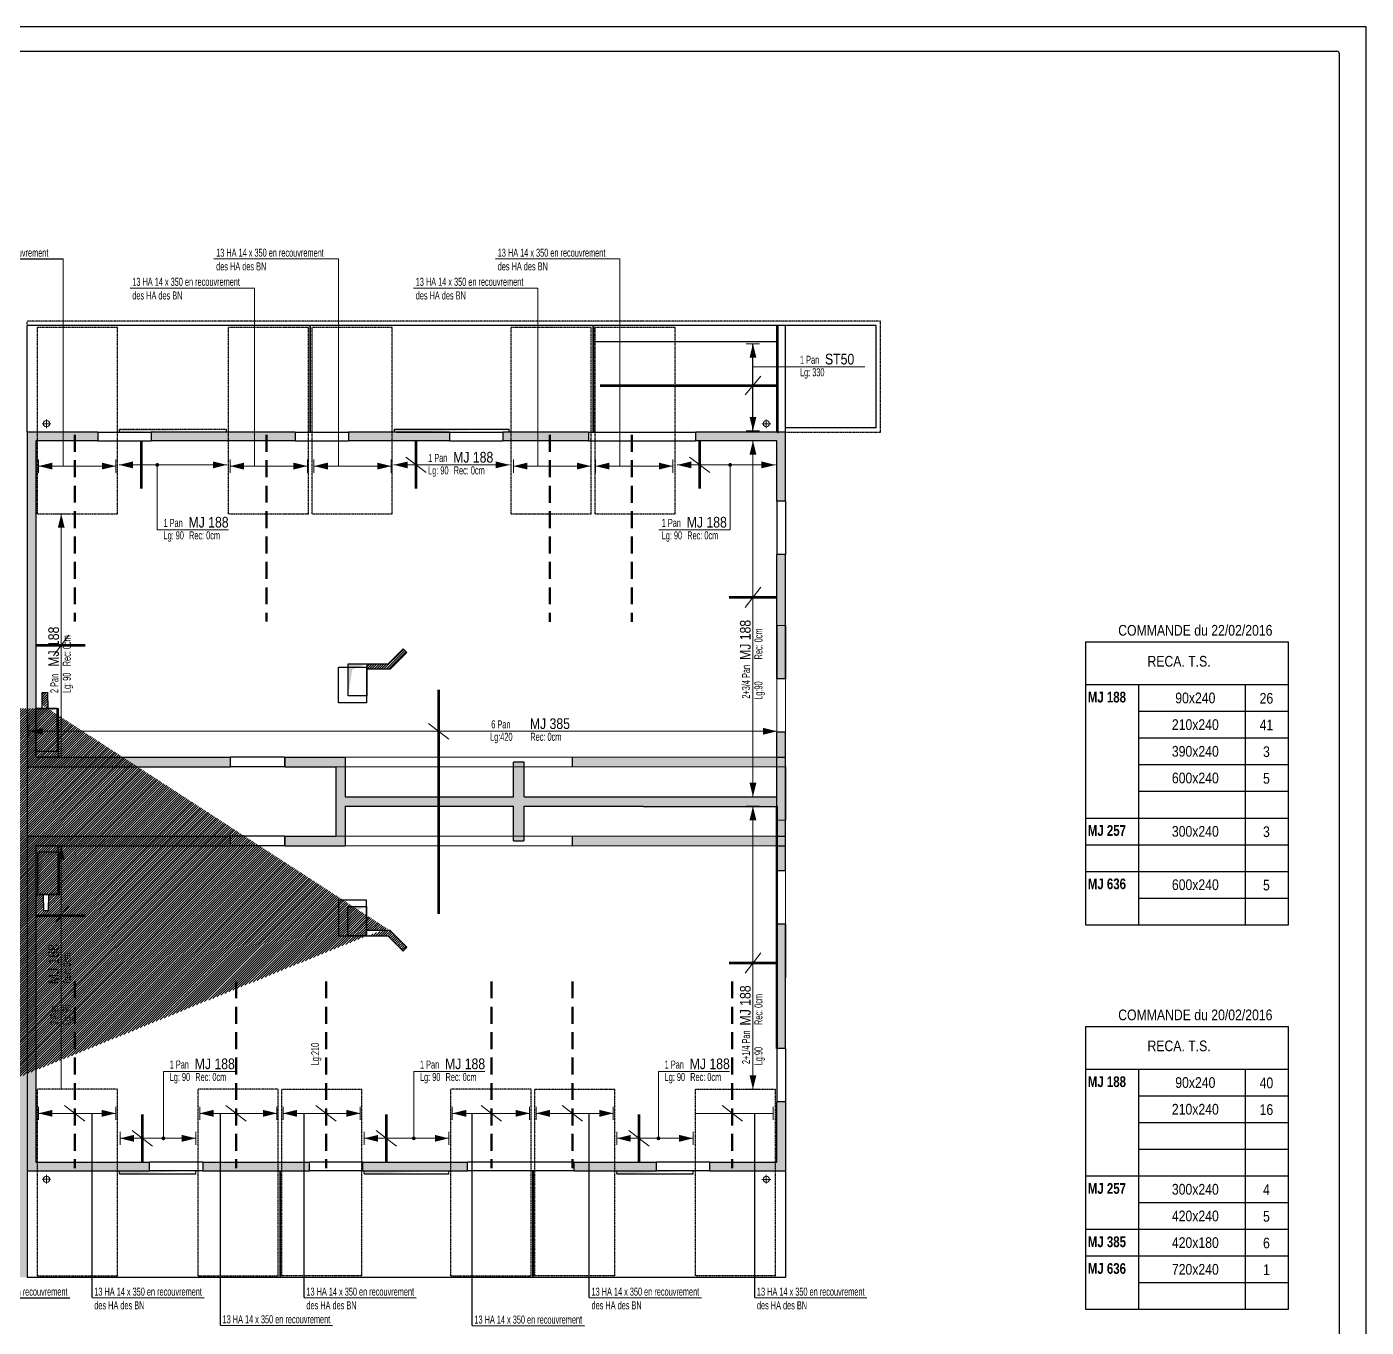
# Model space of a CAD drawing. Header units: millimetres. Extents: x 24633 to 31092, y -49771 to -45571.
# Drawn here: x 28582 to 31092, y -48008 to -45571 of the extents above; entities that cross this region are included whole.
import ezdxf
from ezdxf.enums import TextEntityAlignment as Align

# ---------------------------------------------------------------- set-up
doc = ezdxf.new("R2010")
doc.units = ezdxf.units.MM
for name, pattern in [('CACHE', [9.525, 6.35, -3.175]), ('CACHEX2', [19.05, 12.7, -6.35]), ('TIRETPTX2', [50.8, 25.4, -12.7, 0, -12.7])]:
    doc.linetypes.add(name, pattern=pattern)
for name, color, linetype in [('01_ARMA_INF', 50, 'Continuous'), ('01_cote_gen', 4, 'Continuous'), ('01_linteaux', 2, 'Continuous'), ('01_murs_sup', 2, 'CACHEX2'), ('01_poch_poteaux', 250, 'Continuous'), ('01_resv', 32, 'Continuous'), ('01_texte', 230, 'Continuous')]:
    doc.layers.add(name, color=color, linetype=linetype)
for name, color, linetype, lineweight in [('01_murs_coup', 5, 'Continuous', 60), ('01_résv', 32, 'Continuous', 9), ('B Général', 7, 'Continuous', 5)]:
    doc.layers.add(name, color=color, linetype=linetype, lineweight=lineweight)
doc.styles.add('impact', font='impact.ttf')
doc.styles.add('michel-cote', font='ARIALN.TTF')
doc.styles.add('PATIO', font='ARIALN.TTF')
doc.styles.add('STYLE2', font='ARIALN.TTF')
pattern_1 = [(135, (-12936.2255, -36505.928), (-11.2253202, 9e-16), [7.9375, -7.9375])]

msp = doc.modelspace()

# ---------------------------------------------------------------- hatches: boundary and pattern name
at = {"layer": '01_murs_sup'}
h = msp.add_hatch(dxfattribs=at)
h.set_pattern_fill('DASH', color=256, scale=2.5, angle=135)
h.set_pattern_definition(pattern_1)
h.paths.add_polyline_path([(28715.12, -46330.71), (28583.11, -46330.73), (28583.11, -46957.73), (28964.11, -46957.73), (28964.11, -46939.73), (28599.11, -46939.73), (28599.11, -46346.73), (28715.12, -46346.71)])
h.paths.add_polyline_path([(29085.12, -46330.71), (28815.12, -46330.71), (28815.12, -46346.71), (29085.12, -46346.71)])
h.paths.add_polyline_path([(29374.12, -46330.73), (29185.12, -46330.71), (29185.12, -46346.71), (29374.12, -46346.73)])
h.paths.add_polyline_path([(29635.12, -46330.78), (29474.12, -46330.73), (29474.12, -46346.73), (29635.12, -46346.78)])
h.paths.add_polyline_path([(30004.12, -46330.81), (29835.12, -46330.78), (29835.12, -46346.78), (29988.12, -46346.81), (29988.12, -46459.81), (30004.12, -46459.81)])
h.paths.add_polyline_path([(30004.12, -46559.81), (29988.12, -46559.81), (29988.12, -46792.81), (30004.12, -46792.81)])
h.paths.add_polyline_path([(30004.12, -47252.81), (29988.12, -47252.81), (29988.12, -47485.81), (30004.12, -47485.81)])
h.paths.add_polyline_path([(30004.12, -47585.81), (29988.12, -47585.81), (29988.12, -47698.81), (29862.12, -47698.78), (29862.12, -47714.78), (30004.12, -47714.81)])
h.paths.add_polyline_path([(29988.12, -47096.73), (30004.11, -47096.73), (30004.11, -47105.73), (29988.12, -47105.73), (29988.12, -47152.81), (30004.12, -47152.81), (30004.12, -46892.81), (29988.12, -46892.81), (29988.12, -47013.83), (29514.12, -47013.75), (29514.12, -46948.75), (29494.12, -46948.75), (29494.12, -47013.75), (29179.11, -47013.75), (29179.11, -46939.73), (29066.11, -46939.73), (29066.11, -46957.73), (29161.11, -46957.73), (29161.11, -47087.73), (29066.11, -47087.73), (29066.11, -47105.73), (29179.11, -47105.73), (29179.11, -47031.75), (29494.12, -47031.75), (29494.12, -47096.75), (29514.12, -47096.75), (29514.12, -47031.75), (29988.12, -47031.83)])
h = msp.add_hatch(dxfattribs=at)
h.set_pattern_fill('DASH', color=256, scale=2.5, angle=135)
h.set_pattern_definition(pattern_1)
h.paths.add_polyline_path([(29762.12, -47698.78), (29608.12, -47698.78), (29608.12, -47714.78), (29762.12, -47714.78)])
h.paths.add_polyline_path([(29408.13, -47698.73), (29212.13, -47698.73), (29212.13, -47714.73), (29408.13, -47714.73)])
h.paths.add_polyline_path([(29112.13, -47698.73), (28912.11, -47698.73), (28912.11, -47714.73), (29112.13, -47714.73)])
h.paths.add_polyline_path([(28812.11, -47698.73), (28599.11, -47698.73), (28599.11, -47105.73), (28964.11, -47105.73), (28964.11, -47087.73), (28583.11, -47087.73), (28583.11, -47714.73), (28812.11, -47714.73)])
h.paths.add_polyline_path([(28581.11, -47087.73), (27908.71, -47087.73), (27908.71, -47105.73), (28565.11, -47105.73), (28565.11, -47698.73), (28462.11, -47698.73), (28462.11, -47714.73), (28565.11, -47714.73), (28565.11, -47914.73), (28581.11, -47914.73)])
h.paths.add_polyline_path([(28262.11, -47698.73), (28112.11, -47698.73), (28112.11, -47714.73), (28262.11, -47714.73)], flags=17)
at = {"layer": '01_poch_poteaux'}
h = msp.add_hatch(color=256, dxfattribs=at)
h.dxf.hatch_style = 1
h.paths.add_polyline_path([(29988.12, -46939.73), (29988.11, -46939.73), (29604.11, -46939.73), (29604.11, -46948.73), (29988.12, -46948.73)])
h.paths.add_polyline_path([(29988.12, -46948.73), (29604.11, -46948.73), (29604.11, -46957.73), (29988.12, -46957.73)])
h.paths.add_polyline_path([(29988.12, -47087.73), (29988.11, -47087.73), (29604.11, -47087.73), (29604.11, -47096.73), (29988.12, -47096.73)])
h.paths.add_polyline_path([(29988.12, -47096.73), (29604.11, -47096.73), (29604.11, -47105.73), (29988.12, -47105.73)])
h.paths.add_polyline_path([(30004.11, -47087.73), (29988.12, -47087.73), (29988.12, -47105.73), (30004.11, -47105.73)])
h.paths.add_polyline_path([(30004.11, -46939.73), (29988.12, -46939.73), (29988.12, -46948.73), (30004.11, -46948.73)])
h.paths.add_polyline_path([(30004.11, -46948.73), (29988.12, -46948.73), (29988.12, -46957.73), (30004.11, -46957.73)])
at = {"layer": '01_résv'}
h = msp.add_hatch(dxfattribs=at)
h.set_pattern_fill('ANSI31', color=256)
h.set_pattern_definition([(45, (22372.7475, -51232.9677), (-2.245064, 2.245064), [])])
h.paths.add_polyline_path([(28613.02, -47196.73), (28613.02, -47226.77), (28623.02, -47226.77), (28623.02, -47196.8)], flags=17)
h.paths.add_polyline_path([(26984.75, -46665.65), (26984.75, -46735.65), (26994.75, -46735.65), (26994.75, -46665.65)])
h.paths.add_polyline_path([(27215.94, -47126.1), (27216.34, -47186.1), (27226.34, -47186.1), (27225.94, -47126.1)], flags=17)
h.paths.add_polyline_path([(26985.48, -47121.01), (26915.48, -47121.01), (26915.48, -47131.01), (26985.48, -47131.01)], flags=17)
h.paths.add_polyline_path([(27005.48, -47121.01), (27065.48, -47121.01), (27065.48, -47131.01), (27005.48, -47131.01)], flags=17)
h.paths.add_polyline_path([(26204.56, -47916.58), (26204.56, -47856.58), (26214.56, -47856.58), (26214.56, -47916.58)], flags=17)
h.paths.add_polyline_path([(26935.81, -46586.64), (26875.81, -46586.64), (26875.81, -46576.64), (26935.81, -46576.64)])
edge = h.paths.add_edge_path()
edge.add_line((29218.69, -47274.71), (29258.69, -47274.71))
edge.add_line((29258.69, -47274.71), (29287.3, -47303))
edge.add_line((29287.3, -47303), (29290.45, -47299.85))
edge.add_line((29290.45, -47299.85), (29293.82, -47296.48))
edge.add_line((29293.82, -47296.48), (29294.37, -47295.93))
edge.add_line((29294.37, -47295.93), (29259.71, -47261.27))
edge.add_line((29219.04, -47274.71), (29219.04, -47264.71))
edge.add_line((29219.04, -47264.71), (29263.16, -47264.71))
edge.add_line((28610.74, -46841.58), (28610.64, -46841.58))
edge.add_line((28610.64, -46841.58), (28610.65, -46818.53))
edge.add_line((28610.65, -46818.53), (28620.65, -46818.53))
edge.add_line((28620.65, -46818.53), (28620.75, -46848.57))
edge.add_line((28620.75, -46848.57), (28610.64, -46848.51))
edge.add_line((27587.89, -46841.58), (27587.79, -46841.58))
edge.add_line((27587.79, -46841.58), (27587.79, -46811.58))
edge.add_line((27587.79, -46811.58), (27597.79, -46811.58))
edge.add_line((27597.79, -46811.58), (27597.79, -46841.58))
edge.add_line((27597.79, -46841.58), (27587.79, -46841.58))
edge.add_line((25896.58, -48618.71), (25979.98, -48618.73))
edge.add_line((25979.98, -48618.73), (25980.38, -48628.69))
edge.add_line((25980.38, -48628.69), (25900.38, -48628.67))
edge.add_line((25900.38, -48628.67), (25899.97, -48622.07))
h.paths.add_polyline_path([(29294.55, -46743.81), (29287.48, -46736.74), (29258.8, -46765.03), (29218.8, -46765.03), (29218.8, -46775.03), (29262.94, -46775.03)])

# ---------------------------------------------------------------- linework, layer by layer
at = {"layer": '01_ARMA_INF', "linetype": 'CACHE', "lineweight": 0, "ltscale": 4, "const_width": 5, "flags": 128}
for points in [[(29656.3, -46243.35), (29988.11, -46243.35)], [(28796.74, -46346.73), (28796.74, -46436.73)], [(29311.74, -46346.73), (29311.74, -46436.73)], [(29843.01, -46346.73), (29843.01, -46436.73)], [(29898.07, -46640.2), (29988.07, -46640.2)], [(28599.07, -46729.8), (28691.84, -46729.8)], [(29353.91, -46813.38), (29353.91, -47233.38)], [(28599.07, -47236.95), (28691.84, -47236.95)], [(29898.07, -47325.2), (29988.07, -47325.2)], [(28798.6, -47608.73), (28798.6, -47698.73)], [(29256.14, -47608.73), (29256.14, -47698.73)], [(29729.65, -47608.73), (29729.65, -47698.73)]]:
    msp.add_lwpolyline(points, dxfattribs=at)
at = {"layer": '01_cote_gen'}
for p, q in [((31092.42, -45570.95), (24633.43, -45570.95)), ((31092.42, -48285.95), (31092.42, -45570.95))]:
    msp.add_line(p, q, dxfattribs=at)
at = {"layer": '01_linteaux', "linetype": 'TIRETPTX2', "ltscale": 0.01}
msp.add_line((28583.11, -46130.73), (28583.11, -46122.73), dxfattribs=at)
at = {"layer": '01_linteaux', "linetype": 'TIRETPTX2', "ltscale": 0.03}
for p, q in [((30182.1, -46122.73), (28583.11, -46122.73)), ((28602.11, -46483.73), (28602.11, -46133.73)), ((28602.11, -46133.73), (28752.11, -46133.73)), ((28752.11, -46483.73), (28752.11, -46133.73)), ((28960.11, -46133.73), (29110.11, -46133.73)), ((28960.11, -46483.73), (28960.11, -46133.73)), ((29110.11, -46483.73), (29110.11, -46133.73)), ((29110.11, -46483.73), (29110.11, -46133.73)), ((29117.11, -46133.73), (29267.11, -46133.73)), ((29117.11, -46483.73), (29117.11, -46133.73)), ((29117.11, -46483.73), (29117.11, -46133.73)), ((29267.11, -46483.73), (29267.11, -46133.73)), ((29490.11, -46133.73), (29640.11, -46133.73)), ((29490.11, -46483.73), (29490.11, -46133.73)), ((29640.11, -46483.73), (29640.11, -46133.73)), ((29647.11, -46133.73), (29797.11, -46133.73)), ((29647.11, -46483.73), (29647.11, -46133.73)), ((29797.11, -46483.73), (29797.11, -46133.73)), ((30182.1, -46330.73), (30182.1, -46122.73)), ((30182.1, -46330.73), (30182.1, -46122.73)), ((28756.11, -46324.73), (28956.11, -46324.73)), ((28756.11, -46330.73), (28756.11, -46324.73)), ((28956.11, -46330.73), (28956.11, -46324.73)), ((30004.11, -46330.73), (30182.1, -46330.73)), ((28602.11, -46483.73), (28752.11, -46483.73)), ((28960.11, -46483.73), (29110.11, -46483.73)), ((29117.11, -46483.73), (29267.11, -46483.73)), ((29490.11, -46483.73), (29640.11, -46483.73)), ((29647.11, -46483.73), (29797.11, -46483.73)), ((28752.11, -47561.73), (28602.11, -47561.73)), ((28602.11, -47911.73), (28602.11, -47561.73)), ((28752.11, -47911.73), (28752.11, -47561.73)), ((29053.11, -47561.73), (28903.11, -47561.73)), ((28903.11, -47911.73), (28903.11, -47561.73)), ((29053.11, -47911.73), (29053.11, -47561.73)), ((29060.11, -47561.73), (29210.11, -47561.73)), ((29060.11, -47911.73), (29060.11, -47561.73)), ((29210.11, -47911.73), (29210.11, -47561.73)), ((29527.11, -47561.73), (29377.11, -47561.73)), ((29377.11, -47911.73), (29377.11, -47561.73)), ((29527.11, -47911.73), (29527.11, -47561.73)), ((29534.11, -47561.73), (29684.11, -47561.73)), ((29534.11, -47911.73), (29534.11, -47561.73)), ((29684.11, -47911.73), (29684.11, -47561.73)), ((29835.11, -47561.73), (29985.11, -47561.73)), ((29835.11, -47911.73), (29835.11, -47561.73)), ((29985.11, -47911.73), (29985.11, -47561.73)), ((28756.01, -47720.73), (28756.01, -47714.73)), ((28756.01, -47720.73), (28756.01, -47714.73)), ((28899.11, -47720.73), (28899.11, -47714.73)), ((28899.11, -47720.73), (28899.11, -47714.73)), ((29214.11, -47720.73), (29214.11, -47714.73)), ((29373.11, -47720.73), (29373.11, -47714.73)), ((29688.11, -47720.73), (29688.11, -47714.73)), ((29831.11, -47720.73), (29831.11, -47714.73)), ((28602.11, -47911.73), (28752.11, -47911.73)), ((28903.11, -47911.73), (29053.11, -47911.73)), ((29210.11, -47911.73), (29060.11, -47911.73)), ((29377.11, -47911.73), (29527.11, -47911.73)), ((29684.11, -47911.73), (29534.11, -47911.73)), ((29985.11, -47911.73), (29835.11, -47911.73))]:
    msp.add_line(p, q, dxfattribs=at)
at = {"layer": '01_linteaux'}
for p, q in [((28583.11, -46330.73), (28583.11, -46130.73)), ((29643.11, -46130.73), (28583.11, -46130.73)), ((29113.11, -46330.73), (29113.11, -46130.73)), ((29113.11, -46330.73), (29113.11, -46130.73)), ((29114.11, -46330.73), (29114.11, -46130.73)), ((29114.11, -46330.73), (29114.11, -46130.73)), ((29643.11, -46130.73), (29643.11, -46330.73)), ((30174.1, -46130.73), (29644.11, -46130.73)), ((29644.11, -46130.73), (29644.11, -46330.73)), ((29988.11, -46330.73), (29988.11, -46130.73)), ((30004.11, -46330.73), (30004.11, -46130.73)), ((30174.1, -46322.73), (30174.1, -46130.73)), ((30174.1, -46322.73), (30174.1, -46130.73)), ((28715.11, -46330.73), (28815.11, -46330.73)), ((29085.11, -46330.73), (29185.11, -46330.73)), ((29271.11, -46324.73), (29486.11, -46324.73)), ((29271.11, -46330.73), (29271.11, -46324.73)), ((29374.11, -46330.73), (29474.11, -46330.73)), ((29486.11, -46330.73), (29486.11, -46324.73)), ((29635.11, -46330.73), (29835.11, -46330.73)), ((30174.1, -46322.73), (30004.11, -46322.73)), ((28715.11, -46346.73), (28815.11, -46346.73)), ((29085.11, -46346.73), (29185.11, -46346.73)), ((29374.11, -46346.73), (29474.11, -46346.73)), ((29635.11, -46346.73), (29835.11, -46346.73)), ((29988.11, -46459.73), (29988.11, -46559.73)), ((30004.11, -46459.73), (30004.11, -46559.73)), ((29988.11, -46692.73), (29988.11, -46792.73)), ((30004.11, -46692.73), (30004.11, -46792.73)), ((29065.11, -46939.73), (28963.11, -46939.73)), ((28583.11, -46957.73), (28583.11, -47087.73)), ((29065.11, -46957.73), (28963.11, -46957.73)), ((29988.11, -47057.73), (29988.11, -46957.73)), ((30004.11, -46957.73), (30004.11, -47057.73)), ((29065.11, -47087.73), (28963.11, -47087.73)), ((29065.11, -47105.73), (28963.11, -47105.73)), ((29988.11, -47252.73), (29988.11, -47352.73)), ((30004.11, -47252.73), (30004.11, -47352.73)), ((29988.11, -47485.73), (29988.11, -47585.73)), ((30004.11, -47485.73), (30004.11, -47585.73)), ((28583.11, -47714.73), (28583.11, -47914.73)), ((28912.11, -47698.73), (28812.11, -47698.73)), ((28912.11, -47714.73), (28812.11, -47714.73)), ((29056.11, -47714.73), (29056.11, -47914.73)), ((29057.11, -47714.73), (29057.11, -47914.73)), ((29212.11, -47698.73), (29112.11, -47698.73)), ((29212.11, -47714.73), (29112.11, -47714.73)), ((29608.11, -47698.73), (29408.11, -47698.73)), ((29608.11, -47714.73), (29408.11, -47714.73)), ((29530.11, -47714.73), (29530.11, -47914.73)), ((29531.11, -47714.73), (29531.11, -47914.73)), ((29862.11, -47698.73), (29762.11, -47698.73)), ((29862.11, -47714.73), (29762.11, -47714.73)), ((30004.11, -47714.73), (30004.11, -47914.73)), ((30004.11, -47914.73), (28583.11, -47914.73))]:
    msp.add_line(p, q, dxfattribs=at)
at = {"layer": '01_linteaux', "lineweight": 0}
for p, q in [((30004.11, -46330.73), (30004.11, -46130.73)), ((28610.96, -46314.73), (28627.27, -46314.73)), ((28619.11, -46306.57), (28619.11, -46322.88)), ((29959.96, -46314.73), (29976.27, -46314.73)), ((29968.11, -46306.57), (29968.11, -46322.88)), ((28610.96, -47730.73), (28627.27, -47730.73)), ((28619.11, -47722.57), (28619.11, -47738.88)), ((29959.96, -47730.83), (29976.27, -47730.83)), ((29968.11, -47722.57), (29968.11, -47738.88))]:
    msp.add_line(p, q, dxfattribs=at)
at = {"layer": '01_linteaux', "ltscale": 200}
for p, q in [((29275.11, -46330.73), (29375.11, -46330.73)), ((28756.01, -47720.73), (28899.11, -47720.73)), ((28756.01, -47720.73), (28899.11, -47720.73)), ((29214.11, -47720.73), (29373.11, -47720.73)), ((29688.11, -47720.73), (29831.11, -47720.73))]:
    msp.add_line(p, q, dxfattribs=at)
at = {"layer": '01_linteaux', "lineweight": 0}
for centre in [(28619.11, -46314.73), (29968.11, -46314.73), (28619.11, -47730.73), (29968.11, -47730.83)]:
    msp.add_circle(centre, 6, dxfattribs=at)
at = {"layer": '01_linteaux', "linetype": 'TIRETPTX2', "ltscale": 0.03}
msp.add_solid([(28756.11, -46330.73), (28756.11, -46324.73), (28956.11, -46324.73)], dxfattribs=at)
at = {"layer": '01_linteaux'}
msp.add_solid([(29271.11, -46330.73), (29271.11, -46324.73), (29486.11, -46324.73)], dxfattribs=at)
at = {"layer": '01_linteaux', "ltscale": 200}
for points in [[(28756.08, -47720.73), (28756.08, -47714.73), (28899.11, -47714.73)], [(28756.08, -47720.73), (28756.08, -47714.73), (28899.11, -47714.73)], [(29214.11, -47720.73), (29214.11, -47714.73), (29373.11, -47714.73)], [(29688.11, -47720.73), (29688.11, -47714.73), (29831.11, -47714.73)]]:
    msp.add_solid(points, dxfattribs=at)
at = {"layer": '01_murs_coup', "linetype": 'Continuous', "lineweight": 18}
for p, q in [((28583.11, -46330.73), (28583.11, -46957.73)), ((28715.11, -46330.73), (28583.11, -46330.73)), ((28715.11, -46330.73), (28715.11, -46346.73)), ((29085.11, -46330.73), (28815.11, -46330.73)), ((29085.11, -46330.73), (28815.11, -46330.73)), ((28815.11, -46330.73), (28815.11, -46346.73)), ((29085.11, -46330.73), (29085.11, -46346.73)), ((29374.11, -46330.73), (29185.11, -46330.73)), ((29374.11, -46330.73), (29185.11, -46330.73)), ((29185.11, -46330.73), (29185.11, -46346.73)), ((29374.11, -46330.73), (29374.11, -46346.73)), ((29635.11, -46330.73), (29474.11, -46330.73)), ((29635.11, -46330.73), (29474.11, -46330.73)), ((29474.11, -46330.73), (29474.11, -46346.73)), ((29635.11, -46330.73), (29635.11, -46346.73)), ((30004.11, -46330.73), (29835.11, -46330.73)), ((29835.11, -46330.73), (29835.11, -46346.73)), ((30004.11, -46459.73), (30004.11, -46330.73)), ((30004.11, -46459.73), (30004.11, -46330.73)), ((28715.11, -46346.73), (28599.11, -46346.73)), ((28715.11, -46346.73), (28599.11, -46346.73)), ((28599.11, -46346.73), (28599.11, -46939.73)), ((29085.11, -46346.73), (28815.11, -46346.73)), ((29085.11, -46346.73), (28815.11, -46346.73)), ((29374.11, -46346.73), (29185.11, -46346.73)), ((29374.11, -46346.73), (29185.11, -46346.73)), ((29635.11, -46346.73), (29474.11, -46346.73)), ((29635.11, -46346.73), (29474.11, -46346.73)), ((29988.11, -46346.73), (29835.11, -46346.73)), ((29988.11, -46346.73), (29835.11, -46346.73)), ((29988.11, -46459.73), (29988.11, -46346.73)), ((29988.11, -46459.73), (29988.11, -46346.73)), ((30004.11, -46459.73), (29988.11, -46459.73)), ((29988.11, -46692.73), (29988.11, -46559.73)), ((29988.11, -46692.73), (29988.11, -46559.73)), ((29988.11, -46559.73), (30004.11, -46559.73)), ((30004.11, -46692.73), (30004.11, -46559.73)), ((30004.11, -46692.73), (30004.11, -46559.73)), ((29988.11, -46692.73), (30004.11, -46692.73)), ((29988.11, -46939.73), (29988.11, -46792.73)), ((30004.11, -46792.73), (29988.11, -46792.73)), ((30004.11, -46957.73), (30004.11, -46792.73)), ((30004.11, -46957.73), (30004.11, -46792.73)), ((28599.11, -46939.73), (28963.11, -46939.73)), ((28599.11, -46939.73), (28963.11, -46939.73)), ((28963.11, -46957.73), (28963.11, -46939.73)), ((29065.11, -46939.73), (29988.11, -46939.73)), ((29065.11, -46939.73), (29988.11, -46939.73)), ((29065.11, -46957.73), (29065.11, -46939.73)), ((28583.11, -46957.73), (28963.11, -46957.73)), ((28583.11, -46957.73), (28963.11, -46957.73)), ((29065.11, -46957.73), (29988.11, -46957.73)), ((29065.11, -46957.73), (29988.11, -46957.73)), ((29988.11, -46957.73), (30004.11, -46957.73)), ((29988.11, -47087.73), (29988.11, -47057.73)), ((29988.11, -47057.73), (30004.11, -47057.73)), ((30004.11, -47252.73), (30004.11, -47057.73)), ((30004.11, -47252.73), (30004.11, -47057.73)), ((28583.11, -47087.73), (28583.11, -47714.73)), ((28583.11, -47087.73), (28963.11, -47087.73)), ((28583.11, -47087.73), (28963.11, -47087.73)), ((28963.11, -47105.73), (28963.11, -47087.73)), ((29065.11, -47087.73), (29988.11, -47087.73)), ((29065.11, -47087.73), (29988.11, -47087.73)), ((29065.11, -47105.73), (29065.11, -47087.73)), ((28599.11, -47105.73), (28599.11, -47698.73)), ((28599.11, -47105.73), (28963.11, -47105.73)), ((28599.11, -47105.73), (28963.11, -47105.73)), ((29065.11, -47105.73), (29988.11, -47105.73)), ((29065.11, -47105.73), (29988.11, -47105.73)), ((29988.11, -47252.73), (29988.11, -47105.73)), ((29988.11, -47252.73), (30004.11, -47252.73)), ((29988.11, -47485.73), (29988.11, -47352.73)), ((29988.11, -47485.73), (29988.11, -47352.73)), ((30004.11, -47485.73), (30004.11, -47352.73)), ((30004.11, -47485.73), (30004.11, -47352.73)), ((30004.11, -47485.73), (29988.11, -47485.73)), ((29988.11, -47698.73), (29988.11, -47585.73)), ((29988.11, -47698.73), (29988.11, -47585.73)), ((30004.11, -47585.73), (29988.11, -47585.73)), ((30004.11, -47714.73), (30004.11, -47585.73)), ((30004.11, -47714.73), (30004.11, -47585.73)), ((28583.11, -47714.73), (28812.11, -47714.73)), ((28599.11, -47698.73), (28812.11, -47698.73)), ((28812.11, -47698.73), (28812.11, -47714.73)), ((28912.11, -47698.73), (29112.11, -47698.73)), ((28912.11, -47698.73), (29112.11, -47698.73)), ((28912.11, -47698.73), (28912.11, -47714.73)), ((28912.11, -47714.73), (29112.11, -47714.73)), ((28912.11, -47714.73), (29112.11, -47714.73)), ((29112.11, -47698.73), (29112.11, -47714.73)), ((29212.11, -47698.73), (29408.11, -47698.73)), ((29212.11, -47698.73), (29408.11, -47698.73)), ((29212.11, -47698.73), (29212.11, -47714.73)), ((29212.11, -47714.73), (29408.11, -47714.73)), ((29212.11, -47714.73), (29408.11, -47714.73)), ((29408.11, -47698.73), (29408.11, -47714.73)), ((29608.11, -47698.73), (29762.11, -47698.73)), ((29608.11, -47698.73), (29762.11, -47698.73)), ((29608.11, -47698.73), (29608.11, -47714.73)), ((29608.11, -47714.73), (29762.11, -47714.73)), ((29608.11, -47714.73), (29762.11, -47714.73)), ((29762.11, -47698.73), (29762.11, -47714.73)), ((29862.11, -47698.73), (29988.11, -47698.73)), ((29862.11, -47698.73), (29862.11, -47714.73)), ((29862.11, -47714.73), (30004.11, -47714.73))]:
    msp.add_line(p, q, dxfattribs=at)
at = {"layer": '01_murs_coup', "linetype": 'CACHE', "ltscale": 5}
for p, q in [((28672.31, -46335.66), (28672.31, -46685.66)), ((29031.34, -46335.66), (29031.34, -46685.66)), ((29562.52, -46335.74), (29562.52, -46685.74)), ((29716.21, -46335.74), (29716.21, -46685.74)), ((28672.13, -47359.82), (28672.13, -47709.82)), ((28974.31, -47359.82), (28974.31, -47709.82)), ((29143.04, -47359.82), (29143.04, -47709.82)), ((29452.91, -47359.82), (29452.91, -47709.82)), ((29604.69, -47359.82), (29604.69, -47709.82)), ((29904.42, -47359.82), (29904.42, -47709.82))]:
    msp.add_line(p, q, dxfattribs=at)
at = {"layer": '01_murs_coup', "ltscale": 0.5}
msp.add_line((29988.07, -47485.74), (29988.07, -47031.73), dxfattribs=at)
at = {"layer": '01_murs_sup', "ltscale": 0.05}
for p, q in [((29990.11, -46332.73), (29990.11, -46130.73)), ((29644.11, -46160.73), (29990.11, -46160.73)), ((28715.12, -46330.71), (28583.11, -46330.73)), ((28583.11, -46330.73), (28583.11, -46957.73)), ((28715.12, -46330.71), (28715.12, -46346.71)), ((29085.12, -46330.71), (28815.12, -46330.71)), ((28815.12, -46330.71), (28815.12, -46346.71)), ((29085.12, -46330.71), (29085.12, -46346.71)), ((29374.12, -46330.73), (29185.12, -46330.71)), ((29185.12, -46330.71), (29185.12, -46346.71)), ((29374.12, -46330.73), (29374.12, -46346.73)), ((29635.12, -46330.78), (29474.12, -46330.73)), ((29474.12, -46330.73), (29474.12, -46346.73)), ((29635.12, -46330.78), (29635.12, -46346.78)), ((30004.12, -46330.81), (29835.12, -46330.78)), ((29835.12, -46330.78), (29835.12, -46346.78)), ((30004.12, -46459.81), (30004.12, -46330.81)), ((28715.12, -46346.71), (28599.11, -46346.73)), ((28599.11, -46346.73), (28599.11, -46939.73)), ((29085.12, -46346.71), (28815.12, -46346.71)), ((29374.12, -46346.73), (29185.12, -46346.71)), ((29635.12, -46346.78), (29474.12, -46346.73)), ((29988.12, -46346.81), (29835.12, -46346.78)), ((29988.12, -46459.81), (29988.12, -46346.81)), ((30004.12, -46459.81), (29988.12, -46459.81)), ((29988.12, -46792.81), (29988.12, -46559.81)), ((30004.12, -46559.81), (29988.12, -46559.81)), ((30004.12, -46792.81), (30004.12, -46559.81)), ((30004.12, -46792.81), (29988.12, -46792.81)), ((29988.12, -47013.83), (29988.12, -46892.81)), ((30004.12, -46892.81), (29988.12, -46892.81)), ((30004.12, -47152.81), (30004.12, -46892.81)), ((28599.11, -46939.73), (28964.11, -46939.73)), ((28964.11, -46957.73), (28964.11, -46939.73)), ((29066.11, -46939.73), (29179.11, -46939.73)), ((29066.11, -46957.73), (29066.11, -46939.73)), ((29179.11, -46939.73), (29179.11, -47013.75)), ((28583.11, -46957.73), (28964.11, -46957.73)), ((29066.11, -46957.73), (29161.11, -46957.73)), ((29161.11, -46957.73), (29161.11, -47087.73)), ((29494.12, -47013.75), (29494.12, -46948.75)), ((29514.12, -46948.75), (29494.12, -46948.75)), ((29514.12, -47013.75), (29514.12, -46948.75)), ((29179.11, -47013.75), (29494.12, -47013.75)), ((29514.12, -47013.75), (29988.12, -47013.83)), ((29179.11, -47031.75), (29179.11, -47105.73)), ((29179.11, -47031.75), (29494.12, -47031.75)), ((29494.12, -47096.75), (29494.12, -47031.75)), ((29514.12, -47031.75), (29988.12, -47031.83)), ((29514.12, -47096.75), (29514.12, -47031.75)), ((29988.12, -47152.81), (29988.12, -47031.83)), ((28583.11, -47087.73), (28583.11, -47714.73)), ((28583.11, -47087.73), (28964.11, -47087.73)), ((28964.11, -47105.73), (28964.11, -47087.73)), ((29066.11, -47087.73), (29161.11, -47087.73)), ((29066.11, -47105.73), (29066.11, -47087.73)), ((28599.11, -47105.73), (28599.11, -47698.73)), ((28599.11, -47105.73), (28964.11, -47105.73)), ((29066.11, -47105.73), (29179.11, -47105.73)), ((29494.12, -47096.75), (29514.12, -47096.75)), ((30004.12, -47152.81), (29988.12, -47152.81)), ((29988.12, -47485.81), (29988.12, -47252.81)), ((30004.12, -47252.81), (29988.12, -47252.81)), ((30004.12, -47485.81), (30004.12, -47252.81)), ((30004.12, -47485.81), (29988.12, -47485.81)), ((29988.12, -47698.81), (29988.12, -47585.81)), ((30004.12, -47585.81), (29988.12, -47585.81)), ((30004.12, -47585.81), (30004.12, -47714.81)), ((28583.11, -47714.73), (28812.11, -47714.73)), ((28599.11, -47698.73), (28812.11, -47698.73)), ((28812.11, -47714.73), (28812.11, -47698.73)), ((28912.11, -47698.73), (29112.13, -47698.73)), ((28912.11, -47698.73), (28912.11, -47714.73)), ((28912.11, -47714.73), (29112.13, -47714.73)), ((29112.13, -47714.73), (29112.13, -47698.73)), ((29212.13, -47698.73), (29408.13, -47698.73)), ((29212.13, -47714.73), (29212.13, -47698.73)), ((29212.13, -47714.73), (29408.13, -47714.73)), ((29408.13, -47714.73), (29408.13, -47698.73)), ((29608.12, -47698.78), (29762.12, -47698.78)), ((29608.12, -47714.78), (29608.12, -47698.78)), ((29608.12, -47714.78), (29762.12, -47714.78)), ((29762.12, -47714.78), (29762.12, -47698.78)), ((29862.12, -47698.78), (29988.12, -47698.81)), ((29862.12, -47714.78), (29862.12, -47698.78)), ((29862.12, -47714.78), (30004.12, -47714.81))]:
    msp.add_line(p, q, dxfattribs=at)
at = {"layer": '01_poch_poteaux'}
for p, q in [((29604.11, -46939.73), (29604.11, -46957.73)), ((29988.11, -46939.73), (30004.11, -46939.73)), ((29604.11, -47087.73), (29604.11, -47105.73)), ((29988.11, -47087.73), (30004.12, -47087.73)), ((29988.11, -47105.73), (30004.12, -47105.73))]:
    msp.add_line(p, q, dxfattribs=at)
at = {"layer": '01_resv'}
for p, q in [((29259.2, -46765.03), (29287.48, -46736.74)), ((29287.48, -46736.74), (29294.55, -46743.81)), ((29184.2, -46764.76), (29219.2, -46765.03)), ((29184.2, -46824.76), (29184.2, -46764.76)), ((29219.2, -46765.03), (29219.2, -46824.76)), ((29219.2, -46765.03), (29259.2, -46765.03)), ((29294.55, -46743.81), (29263.34, -46775.03)), ((29263.34, -46775.03), (29219.2, -46775.03)), ((28611.14, -46848.73), (28611.14, -46818.53)), ((28611.15, -46818.53), (28621.15, -46818.53)), ((28621.15, -46818.53), (28621.25, -46848.54)), ((29219.2, -46824.76), (29184.2, -46824.76)), ((28639.16, -46848.54), (28599.04, -46848.54)), ((28599.04, -46848.73), (28599.04, -46928.67)), ((28619.23, -46848.54), (28609.12, -46848.73)), ((28639.41, -46928.67), (28639.16, -46848.54)), ((28599.04, -46928.67), (28639.41, -46928.67)), ((28603.04, -47116.76), (28643.04, -47116.76)), ((28603.04, -47196.76), (28603.04, -47116.76)), ((28643.04, -47116.76), (28643.04, -47196.76)), ((28643.04, -47196.76), (28603.04, -47196.76)), ((28613.12, -47196.77), (28613.14, -47226.77)), ((28623.04, -47226.77), (28623.21, -47196.83)), ((28613.14, -47226.77), (28623.04, -47226.77)), ((29184.04, -47219.72), (29219.04, -47219.72)), ((29184.04, -47274.71), (29184.04, -47219.72)), ((29219.04, -47219.72), (29219.04, -47274.71)), ((29263.16, -47264.71), (29219.04, -47264.71)), ((29294.37, -47295.93), (29263.16, -47264.71)), ((29219.04, -47274.71), (29184.04, -47274.71)), ((29218.37, -47274.71), (29259.02, -47274.71)), ((29259.02, -47274.71), (29287.3, -47303)), ((29287.3, -47303), (29294.37, -47295.93))]:
    msp.add_line(p, q, dxfattribs=at)
for points in [[(29219.04, -46837.73), (29166.42, -46837.73), (29166.42, -46770.73), (29219.04, -46770.73)], [(28599.04, -46848.54), (28641.03, -46848.54), (28641.03, -46939.73), (28599.04, -46939.73)], [(28599.04, -47196.92), (28641.03, -47196.92), (28641.03, -47105.73), (28599.04, -47105.73)], [(29219.04, -47207.73), (29166.42, -47207.73), (29166.42, -47274.73), (29219.04, -47274.73)]]:
    msp.add_lwpolyline(points, close=True, dxfattribs=at)
for points in [[(29184.2, -46824.76), (29184.2, -46764.76), (29192.23, -46775.08)], [(29184.2, -46764.76), (29219.2, -46765.03), (29192.23, -46775.08)], [(28599.02, -46848.73), (28639.16, -46848.6), (28609.24, -46860.96)], [(28599.04, -46928.67), (28599.04, -46848.73), (28609.24, -46860.96)], [(28603.04, -47196.76), (28603.04, -47116.76), (28613.02, -47127.96)], [(28603.04, -47116.76), (28643.04, -47116.76), (28613.02, -47127.96)], [(29184.04, -47274.71), (29184.04, -47219.72), (29191.87, -47229.78)], [(29184.04, -47219.72), (29219.04, -47219.72), (29191.87, -47229.78)]]:
    msp.add_solid(points, dxfattribs=at)
at = {"layer": '01_résv'}
msp.add_line((29247.45, -47714.73), (29234.95, -47714.73), dxfattribs=at)
at = {"layer": '01_texte'}
for p, q in [((24683.43, -45616.83), (31037.42, -45616.83)), ((31042.42, -48285.95), (31042.42, -45621.83))]:
    msp.add_line(p, q, dxfattribs=at)
at = {"layer": '01_texte', "ltscale": 5}
for p, q in [((28416.63, -46005.45), (28649.99, -46006.05)), ((28932.78, -46005.45), (29166.14, -46006.05)), ((29460.48, -46005.45), (29693.84, -46006.05)), ((28775.66, -46059.97), (29009.02, -46060.58)), ((29306.79, -46059.97), (29540.15, -46060.58)), ((28452.53, -47952.41), (28662.72, -47953.02)), ((28704.38, -47952.41), (28914.57, -47953.02)), ((29101.98, -47952.41), (29312.16, -47953.02)), ((29636.33, -47952.41), (29846.51, -47953.02)), ((29946.3, -47952.41), (30156.49, -47953.02)), ((28944.86, -48004.19), (29155.04, -48004.8)), ((29416.86, -48004.8), (29627.05, -48005.4))]:
    msp.add_line(p, q, dxfattribs=at)
at = {"layer": '01_texte', "linetype": 'Continuous', "lineweight": 0}
for p, q in [((28649.99, -46394.21), (28649.99, -46006.05)), ((29166.14, -46394.21), (29166.14, -46006.05)), ((29693.84, -46394.21), (29693.84, -46006.05)), ((29009.02, -46394.21), (29009.02, -46060.58)), ((29540.15, -46394.21), (29540.15, -46060.58)), ((29930.63, -46165.11), (29955.59, -46165.11)), ((30152.98, -46207.98), (29943.11, -46207.98)), ((29928.61, -46260.88), (29957.62, -46225.81)), ((29930.63, -46327.98), (29955.59, -46327.98)), ((29930.59, -46346.73), (29955.55, -46346.73)), ((29943.07, -47013.73), (29943.07, -46346.73)), ((28604.14, -46381.73), (28604.14, -46406.69)), ((28748.94, -46381.73), (28748.94, -46406.69)), ((28963.18, -46381.73), (28963.18, -46406.69)), ((29107.98, -46381.73), (29107.98, -46406.69)), ((29120.3, -46381.73), (29120.3, -46406.69)), ((29265.1, -46381.73), (29265.1, -46406.69)), ((29292.71, -46377.44), (29330.78, -46406.44)), ((29494.3, -46381.73), (29494.3, -46406.69)), ((29639.1, -46381.73), (29639.1, -46406.69)), ((29648, -46381.73), (29648, -46406.69)), ((29792.8, -46381.73), (29792.8, -46406.69)), ((29823.97, -46377.44), (29862.04, -46406.44)), ((28604.14, -46394.21), (28748.94, -46394.21)), ((28755.07, -46391.94), (28957.07, -46391.94)), ((28826.64, -46513.58), (28826.64, -46391.94)), ((28963.18, -46394.21), (29107.98, -46394.21)), ((29120.3, -46394.21), (29265.1, -46394.21)), ((29270.07, -46391.94), (29487.07, -46391.94)), ((29494.3, -46394.21), (29639.1, -46394.21)), ((29648, -46394.21), (29792.8, -46394.21)), ((29801.33, -46391.94), (29985.07, -46391.94)), ((29900.33, -46513.58), (29900.33, -46391.94)), ((28634.23, -46483.73), (28659.19, -46483.73)), ((28646.71, -46939.73), (28646.71, -46483.73)), ((28960.07, -46513.58), (28826.64, -46513.58)), ((29900.33, -46513.58), (29766.9, -46513.58)), ((29928.56, -46659.24), (29957.57, -46621.17)), ((28632.2, -46748.84), (28661.21, -46710.76)), ((28586.07, -46878.72), (28586.07, -46903.68)), ((28586.07, -46891.2), (29988.07, -46891.2)), ((29334.88, -46876.7), (29372.95, -46905.71)), ((29988.07, -46878.72), (29988.07, -46903.68)), ((29930.59, -47013.73), (29955.55, -47013.73)), ((29930.59, -47031.73), (29955.55, -47031.73)), ((29943.07, -47561.73), (29943.07, -47031.73)), ((28634.23, -47105.73), (28659.19, -47105.73)), ((28646.71, -47561.73), (28646.71, -47105.73)), ((28646.75, -47561.81), (28646.75, -47105.81)), ((28632.2, -47255.99), (28661.21, -47217.92)), ((29928.56, -47344.24), (29957.57, -47306.17)), ((28971.72, -47528.56), (28838.29, -47528.56)), ((28838.29, -47528.56), (28838.29, -47653.94)), ((29440.79, -47528.56), (29307.36, -47528.56)), ((29307.36, -47528.56), (29307.36, -47653.94)), ((29899.34, -47528.56), (29765.91, -47528.56)), ((29765.91, -47528.56), (29765.91, -47653.94)), ((29930.59, -47561.73), (29955.55, -47561.73)), ((28603.96, -47594.61), (28603.96, -47619.58)), ((28653.09, -47592.59), (28691.16, -47621.6)), ((28748.76, -47594.61), (28748.76, -47619.58)), ((28906.14, -47594.61), (28906.14, -47619.58)), ((28955.28, -47592.59), (28993.35, -47621.6)), ((29050.94, -47594.61), (29050.94, -47619.58)), ((29062.37, -47594.61), (29062.37, -47619.58)), ((29124.01, -47592.59), (29162.08, -47621.6)), ((29207.17, -47594.61), (29207.17, -47619.58)), ((29379.63, -47594.61), (29379.63, -47619.58)), ((29433.87, -47592.59), (29471.94, -47621.6)), ((29524.43, -47594.61), (29524.43, -47619.58)), ((29536.52, -47594.61), (29536.52, -47619.58)), ((29585.65, -47592.59), (29623.72, -47621.6)), ((29681.32, -47594.61), (29681.32, -47619.58)), ((29885.39, -47592.59), (29923.46, -47621.6)), ((29981.05, -47594.61), (29981.05, -47619.58)), ((28603.96, -47607.1), (28748.76, -47607.1)), ((28906.14, -47607.1), (29050.94, -47607.1)), ((29062.37, -47607.1), (29207.17, -47607.1)), ((29379.63, -47607.1), (29524.43, -47607.1)), ((29536.52, -47607.1), (29681.32, -47607.1)), ((29836.25, -47607.1), (29981.05, -47607.1)), ((28756.93, -47641.46), (28756.93, -47666.42)), ((28779.56, -47639.44), (28817.64, -47668.44)), ((28898.64, -47641.46), (28898.64, -47666.42)), ((29214.46, -47641.46), (29214.46, -47666.42)), ((29237.1, -47639.44), (29275.17, -47668.44)), ((29373.13, -47641.46), (29373.13, -47666.42)), ((29687.97, -47641.46), (29687.97, -47666.42)), ((29710.61, -47639.44), (29748.68, -47668.44)), ((29830.8, -47641.46), (29830.8, -47666.42)), ((28756.93, -47653.94), (28898.64, -47653.94)), ((29214.46, -47653.94), (29373.13, -47653.94)), ((29687.97, -47653.94), (29830.8, -47653.94))]:
    msp.add_line(p, q, dxfattribs=at)
at = {"layer": '01_texte', "ltscale": 200}
for p, q in [((29943.11, -46327.98), (29943.11, -46165.11)), ((28704.38, -47952.41), (28704.38, -47607.1)), ((28944.86, -48004.19), (28944.86, -47607.1)), ((29101.98, -47952.41), (29101.98, -47607.1)), ((29416.86, -48004.8), (29416.86, -47607.1)), ((29636.33, -47952.41), (29636.33, -47607.1)), ((29946.3, -47952.41), (29946.3, -47607.1))]:
    msp.add_line(p, q, dxfattribs=at)
at = {"layer": '01_texte', "ltscale": 30}
for p, q in [((30566.48, -46723.66), (30946.48, -46723.66)), ((30566.48, -46723.66), (30566.48, -47253.66)), ((30946.48, -46803.66), (30946.48, -46723.66)), ((30566.48, -46803.66), (30946.48, -46803.66)), ((30666.48, -47253.66), (30666.48, -46803.66)), ((30866.48, -47253.66), (30866.48, -46803.66)), ((30946.48, -47253.66), (30946.48, -46803.66)), ((30666.48, -46853.66), (30946.48, -46853.66)), ((30866.48, -47253.66), (30866.48, -46853.66)), ((30666.48, -46903.66), (30946.48, -46903.66)), ((30666.48, -47253.66), (30666.48, -46953.66)), ((30666.48, -46953.66), (30946.48, -46953.66)), ((30866.48, -47253.66), (30866.48, -46953.66)), ((30946.48, -47253.66), (30946.48, -46953.66)), ((30666.48, -47003.66), (30946.48, -47003.66)), ((30566.48, -47053.66), (30946.48, -47053.66)), ((30566.48, -47103.66), (30946.48, -47103.66)), ((30566.48, -47153.66), (30946.48, -47153.66)), ((30666.48, -47203.66), (30946.48, -47203.66)), ((30566.48, -47253.66), (30946.48, -47253.66)), ((30566.48, -47444.39), (30946.48, -47444.39)), ((30566.48, -47444.39), (30566.48, -47974.39)), ((30946.48, -47524.39), (30946.48, -47444.39)), ((30566.48, -47524.39), (30946.48, -47524.39)), ((30666.48, -47974.39), (30666.48, -47524.39)), ((30866.48, -47974.39), (30866.48, -47524.39)), ((30946.48, -47974.39), (30946.48, -47524.39)), ((30666.48, -47574.39), (30946.48, -47574.39)), ((30666.48, -47624.39), (30946.48, -47624.39)), ((30666.48, -47974.39), (30666.48, -47674.39)), ((30666.48, -47674.39), (30946.48, -47674.39)), ((30866.48, -47974.39), (30866.48, -47674.39)), ((30946.48, -47974.39), (30946.48, -47674.39)), ((30566.48, -47724.39), (30946.48, -47724.39)), ((30666.48, -47774.39), (30946.48, -47774.39)), ((30566.48, -47824.39), (30946.48, -47824.39)), ((30566.48, -47874.39), (30946.48, -47874.39)), ((30666.48, -47924.39), (30946.48, -47924.39)), ((30566.48, -47974.39), (30946.48, -47974.39))]:
    msp.add_line(p, q, dxfattribs=at)
at = {"layer": '01_texte', "linetype": 'Continuous', "lineweight": 0, "const_width": 3.5}
for points in [[(28824.89, -46391.94, 1), (28828.39, -46391.94, 1)], [(29898.58, -46391.94, 1), (29902.08, -46391.94, 1)], [(28836.54, -47653.94, 1), (28840.04, -47653.94, 1)], [(29305.61, -47653.94, 1), (29309.11, -47653.94, 1)], [(29764.16, -47653.94, 1), (29767.66, -47653.94, 1)]]:
    msp.add_lwpolyline(points, format="xyb", close=True, dxfattribs=at)
at = {"layer": '01_texte'}
msp.add_arc((31037.42, -45621.83), 5, 360, 90, dxfattribs=at)
at = {"layer": '01_texte', "linetype": 'Continuous', "lineweight": 0}
for points in [[(29943.11, -46165.11), (29936.65, -46191.2), (29943.11, -46191.2)], [(29943.11, -46165.11), (29949.57, -46191.2), (29943.11, -46191.2)], [(29943.11, -46327.98), (29936.65, -46301.89), (29943.11, -46301.89)], [(29943.11, -46327.98), (29949.57, -46301.89), (29943.11, -46301.89)], [(29943.07, -46346.73), (29936.61, -46372.82), (29943.07, -46372.82)], [(29943.07, -46346.73), (29949.53, -46372.82), (29943.07, -46372.82)], [(28604.14, -46394.21), (28630.24, -46387.75), (28630.24, -46394.21)], [(28748.94, -46394.21), (28722.85, -46387.75), (28722.85, -46394.21)], [(28755.07, -46391.94), (28781.16, -46385.48), (28781.16, -46391.94)], [(28957.07, -46391.94), (28930.97, -46385.48), (28930.97, -46391.94)], [(28963.18, -46394.21), (28989.27, -46387.75), (28989.27, -46394.21)], [(29107.98, -46394.21), (29081.88, -46387.75), (29081.88, -46394.21)], [(29120.3, -46394.21), (29146.39, -46387.75), (29146.39, -46394.21)], [(29265.1, -46394.21), (29239, -46387.75), (29239, -46394.21)], [(29270.07, -46391.94), (29296.16, -46385.48), (29296.16, -46391.94)], [(29487.07, -46391.94), (29460.97, -46385.48), (29460.97, -46391.94)], [(29494.3, -46394.21), (29520.4, -46387.75), (29520.4, -46394.21)], [(29639.1, -46394.21), (29613.01, -46387.75), (29613.01, -46394.21)], [(29648, -46394.21), (29674.09, -46387.75), (29674.09, -46394.21)], [(29792.8, -46394.21), (29766.7, -46387.75), (29766.7, -46394.21)], [(29801.33, -46391.94), (29827.43, -46385.48), (29827.43, -46391.94)], [(29985.07, -46391.94), (29958.97, -46385.48), (29958.97, -46391.94)], [(28604.14, -46394.21), (28630.24, -46400.67), (28630.24, -46394.21)], [(28748.94, -46394.21), (28722.85, -46400.67), (28722.85, -46394.21)], [(28755.07, -46391.94), (28781.16, -46398.4), (28781.16, -46391.94)], [(28957.07, -46391.94), (28930.97, -46398.4), (28930.97, -46391.94)], [(28963.18, -46394.21), (28989.27, -46400.67), (28989.27, -46394.21)], [(29107.98, -46394.21), (29081.88, -46400.67), (29081.88, -46394.21)], [(29120.3, -46394.21), (29146.39, -46400.67), (29146.39, -46394.21)], [(29265.1, -46394.21), (29239, -46400.67), (29239, -46394.21)], [(29270.07, -46391.94), (29296.16, -46398.4), (29296.16, -46391.94)], [(29487.07, -46391.94), (29460.97, -46398.4), (29460.97, -46391.94)], [(29494.3, -46394.21), (29520.4, -46400.67), (29520.4, -46394.21)], [(29639.1, -46394.21), (29613.01, -46400.67), (29613.01, -46394.21)], [(29648, -46394.21), (29674.09, -46400.67), (29674.09, -46394.21)], [(29792.8, -46394.21), (29766.7, -46400.67), (29766.7, -46394.21)], [(29801.33, -46391.94), (29827.43, -46398.4), (29827.43, -46391.94)], [(29985.07, -46391.94), (29958.97, -46398.4), (29958.97, -46391.94)], [(28646.71, -46483.73), (28640.25, -46509.82), (28646.71, -46509.82)], [(28646.71, -46483.73), (28653.17, -46509.82), (28646.71, -46509.82)], [(28586.07, -46891.2), (28612.16, -46884.74), (28612.16, -46891.2)], [(28586.07, -46891.2), (28612.16, -46897.66), (28612.16, -46891.2)], [(29988.07, -46891.2), (29961.97, -46884.74), (29961.97, -46891.2)], [(29988.07, -46891.2), (29961.97, -46897.66), (29961.97, -46891.2)], [(29943.07, -47013.73), (29936.61, -46987.63), (29943.07, -46987.63)], [(29943.07, -47013.73), (29949.53, -46987.63), (29943.07, -46987.63)], [(29943.07, -47031.73), (29936.61, -47057.82), (29943.07, -47057.82)], [(29943.07, -47031.73), (29949.53, -47057.82), (29943.07, -47057.82)], [(28646.71, -47105.73), (28640.25, -47131.82), (28646.71, -47131.82)], [(28646.71, -47105.73), (28653.17, -47131.82), (28646.71, -47131.82)], [(29943.07, -47561.73), (29936.61, -47535.63), (29943.07, -47535.63)], [(29943.07, -47561.73), (29949.53, -47535.63), (29943.07, -47535.63)], [(28603.96, -47607.1), (28630.06, -47600.64), (28630.06, -47607.1)], [(28603.96, -47607.1), (28630.06, -47613.56), (28630.06, -47607.1)], [(28748.76, -47607.1), (28722.66, -47600.64), (28722.66, -47607.1)], [(28748.76, -47607.1), (28722.66, -47613.56), (28722.66, -47607.1)], [(28906.14, -47607.1), (28932.24, -47600.64), (28932.24, -47607.1)], [(28906.14, -47607.1), (28932.24, -47613.56), (28932.24, -47607.1)], [(29050.94, -47607.1), (29024.85, -47600.64), (29024.85, -47607.1)], [(29050.94, -47607.1), (29024.85, -47613.56), (29024.85, -47607.1)], [(29062.37, -47607.1), (29088.47, -47600.64), (29088.47, -47607.1)], [(29062.37, -47607.1), (29088.47, -47613.56), (29088.47, -47607.1)], [(29207.17, -47607.1), (29181.08, -47600.64), (29181.08, -47607.1)], [(29207.17, -47607.1), (29181.08, -47613.56), (29181.08, -47607.1)], [(29379.63, -47607.1), (29405.73, -47600.64), (29405.73, -47607.1)], [(29379.63, -47607.1), (29405.73, -47613.56), (29405.73, -47607.1)], [(29524.43, -47607.1), (29498.34, -47600.64), (29498.34, -47607.1)], [(29524.43, -47607.1), (29498.34, -47613.56), (29498.34, -47607.1)], [(29536.52, -47607.1), (29562.62, -47600.64), (29562.62, -47607.1)], [(29536.52, -47607.1), (29562.62, -47613.56), (29562.62, -47607.1)], [(29681.32, -47607.1), (29655.22, -47600.64), (29655.22, -47607.1)], [(29681.32, -47607.1), (29655.22, -47613.56), (29655.22, -47607.1)], [(28756.93, -47653.94), (28783.02, -47647.48), (28783.02, -47653.94)], [(28756.93, -47653.94), (28783.02, -47660.4), (28783.02, -47653.94)], [(28898.64, -47653.94), (28872.54, -47647.48), (28872.54, -47653.94)], [(28898.64, -47653.94), (28872.54, -47660.4), (28872.54, -47653.94)], [(29214.46, -47653.94), (29240.56, -47647.48), (29240.56, -47653.94)], [(29214.46, -47653.94), (29240.56, -47660.4), (29240.56, -47653.94)], [(29373.13, -47653.94), (29347.03, -47647.48), (29347.03, -47653.94)], [(29373.13, -47653.94), (29347.03, -47660.4), (29347.03, -47653.94)], [(29687.97, -47653.94), (29714.07, -47647.48), (29714.07, -47653.94)], [(29687.97, -47653.94), (29714.07, -47660.4), (29714.07, -47653.94)], [(29830.8, -47653.94), (29804.7, -47647.48), (29804.7, -47653.94)], [(29830.8, -47653.94), (29804.7, -47660.4), (29804.7, -47653.94)]]:
    msp.add_solid(points, dxfattribs=at)
at = {"layer": 'B Général', "color": 7, "linetype": 'Continuous', "lineweight": 18}
for p, q in [((30004.11, -46330.73), (29835.11, -46330.73)), ((29862.11, -47714.73), (30004.11, -47714.73))]:
    msp.add_line(p, q, dxfattribs=at)
at = {"layer": 'B Général', "color": 7, "linetype": 'Continuous', "lineweight": 5}
for p, q in [((28599.11, -47698.73), (28812.11, -47698.73)), ((29862.11, -47698.73), (29988.11, -47698.73))]:
    msp.add_line(p, q, dxfattribs=at)

# ---------------------------------------------------------------- texts
at = {"layer": '01_texte', "ltscale": 5, "style": 'PATIO', "width": 0.8}
for s, p in [('13 HA 14 x 350 en recouvrement', (28420.86, -46001.79)), ('13 HA 14 x 350 en recouvrement', (28937.01, -46001.79)), ('13 HA 14 x 350 en recouvrement', (29464.71, -46001.79)), ('des HA des BN', (28937.01, -46027.43)), ('des HA des BN', (29464.71, -46027.43)), ('13 HA 14 x 350 en recouvrement', (28779.89, -46056.31)), ('13 HA 14 x 350 en recouvrement', (29311.02, -46056.31)), ('des HA des BN', (28779.89, -46081.96)), ('des HA des BN', (29311.02, -46081.96)), ('1 Pan', (29334.35, -46386.4)), ('Lg: 90', (29334.35, -46409.74)), ('Rec: 0cm', (29382.24, -46409.74)), ('6 Pan', (29452.63, -46885.67)), ('Lg:420', (29450.43, -46909)), ('Rec: 0cm', (29525.96, -46909)), ('13 HA 14 x 350 en recouvrement', (28456.76, -47948.75)), ('13 HA 14 x 350 en recouvrement', (28708.61, -47948.75)), ('13 HA 14 x 350 en recouvrement', (29106.21, -47948.75)), ('13 HA 14 x 350 en recouvrement', (29640.56, -47948.75)), ('13 HA 14 x 350 en recouvrement', (29950.53, -47948.75)), ('des HA des BN', (28708.61, -47974.4)), ('des HA des BN', (29106.21, -47974.4)), ('des HA des BN', (29640.56, -47974.4)), ('des HA des BN', (29950.53, -47974.4)), ('13 HA 14 x 350 en recouvrement', (28949.09, -48000.53)), ('13 HA 14 x 350 en recouvrement', (29421.09, -48001.14))]:
    msp.add_text(s, height=15, dxfattribs=at).set_placement(p)
at = {"layer": '01_texte', "linetype": 'Continuous', "lineweight": 0, "style": 'PATIO', "width": 0.8}
for s, p in [('1 Pan', (30031.25, -46202.55)), ('Lg: 330', (30031.25, -46225.88)), ('1 Pan', (28838.34, -46508.15)), ('1 Pan', (29772.1, -46508.15)), ('Lg: 90', (28838.34, -46531.49)), ('Rec: 0cm', (28886.23, -46531.49)), ('Lg: 90', (29772.1, -46531.49)), ('Rec: 0cm', (29819.99, -46531.49)), ('1 Pan', (28849.98, -47523.13)), ('1 Pan', (29319.06, -47523.13)), ('1 Pan', (29777.6, -47523.13)), ('Lg: 90', (28849.98, -47546.47)), ('Rec: 0cm', (28897.88, -47546.47)), ('Lg: 90', (29319.06, -47546.47)), ('Rec: 0cm', (29366.95, -47546.47)), ('Lg: 90', (29777.6, -47546.47)), ('Rec: 0cm', (29825.5, -47546.47))]:
    msp.add_text(s, height=15, dxfattribs=at).set_placement(p)
at = {"layer": '01_texte', "linetype": 'Continuous', "lineweight": 0, "style": 'PATIO'}
for s, p in [('ST50', (30078.14, -46203.76)), ('MJ 188', (28885.23, -46509.36)), ('MJ 188', (29818.99, -46509.36)), ('MJ 188', (28896.88, -47524.34)), ('MJ 188', (29365.95, -47524.34)), ('MJ 188', (29824.5, -47524.34))]:
    msp.add_text(s, height=20, dxfattribs=at).set_placement(p)
at = {"layer": '01_texte', "ltscale": 5, "style": 'PATIO'}
for s, p in [('MJ 188', (29381.24, -46387.61)), ('MJ 385', (29524.97, -46886.87))]:
    msp.add_text(s, height=20, dxfattribs=at).set_placement(p)
for p in [(29938.74, -46757.52), (28642.43, -46770.2), (28642.38, -47365.05), (28642.43, -47365.12), (29938.74, -47442.52)]:
    msp.add_text('MJ 188', height=20, rotation=90, dxfattribs=at).set_placement(p)
at = {"layer": '01_texte', "ltscale": 30, "style": 'STYLE2'}
for s, p in [('COMMANDE du 22/02/2016', (30772.17, -46701.93)), ('90x240', (30772.17, -46828.66)), ('26', (30905.4, -46829.33)), ('210x240', (30772.17, -46878.66)), ('41', (30905.4, -46879.33)), ('390x240', (30772.17, -46928.66)), ('3', (30905.4, -46929.33)), ('600x240', (30772.17, -46978.66)), ('5', (30905.4, -46979.33)), ('300x240', (30772.17, -47078.66)), ('3', (30905.4, -47079.33)), ('600x240', (30772.17, -47178.66)), ('5', (30905.4, -47179.33)), ('COMMANDE du 20/02/2016', (30772.17, -47422.66)), ('90x240', (30772.17, -47549.39)), ('40', (30905.4, -47550.07)), ('210x240', (30772.17, -47599.39)), ('16', (30905.4, -47600.07)), ('300x240', (30772.17, -47749.39)), ('4', (30905.4, -47750.07)), ('420x240', (30772.17, -47799.39)), ('5', (30905.4, -47800.07)), ('420x180', (30772.17, -47849.39)), ('6', (30905.4, -47850.07)), ('720x240', (30772.17, -47899.39)), ('1', (30905.4, -47900.07))]:
    msp.add_text(s, height=20, dxfattribs=at).set_placement(p, align=Align.MIDDLE_CENTER)
at = {"layer": '01_texte', "ltscale": 5, "style": 'PATIO', "width": 0.8}
for s, p in [('Rec: 0cm', (28664.55, -46769.21)), ('Rec: 0cm', (29960.87, -46756.52)), ('2 Pan', (28641.22, -46819.52)), ('Lg: 90', (28664.55, -46819.52)), ('2+3/4 Pan', (29937.53, -46829.86)), ('Lg:90', (29960.87, -46832.06)), ('Rec: 0cm', (28664.51, -47364.05)), ('Rec: 0cm', (28664.55, -47364.12)), ('Rec: 0cm', (29960.87, -47441.52)), ('2 Pan', (28641.17, -47441.45)), ('2 Pan', (28641.22, -47441.52)), ('Lg: 90', (28664.51, -47441.45)), ('Lg: 90', (28664.55, -47441.52)), ('2+1/4 Pan', (29937.53, -47514.86)), ('Lg:210', (29129.88, -47517.06)), ('Lg:90', (29960.87, -47517.06))]:
    msp.add_text(s, height=15, rotation=90, dxfattribs=at).set_placement(p)
at = {"layer": '01_texte', "ltscale": 30}
for s, style, p in [('RECA. T.S.', 'michel-cote', (30682.49, -46769.94)), ('MJ 188', 'impact', (30570.62, -46837.08)), ('MJ 257', 'impact', (30570.62, -47087.08)), ('MJ 636', 'impact', (30570.62, -47187.08)), ('RECA. T.S.', 'michel-cote', (30682.49, -47490.68)), ('MJ 188', 'impact', (30570.62, -47557.81)), ('MJ 257', 'impact', (30570.62, -47757.81)), ('MJ 385', 'impact', (30570.62, -47857.81)), ('MJ 636', 'impact', (30570.62, -47907.81))]:
    msp.add_text(s, height=20, dxfattribs=dict(at, style=style)).set_placement(p)

doc.saveas('drawing.dxf')
